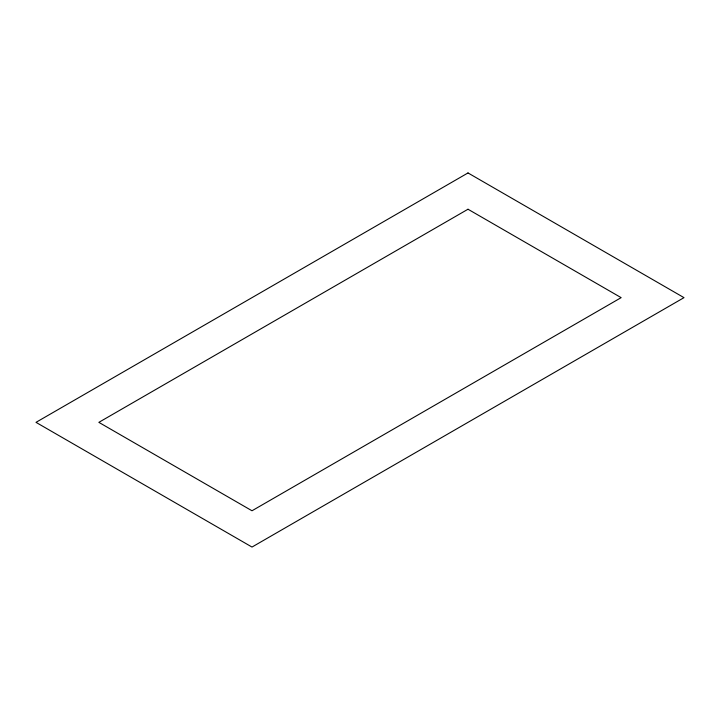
<?xml version="1.0" encoding="UTF-8"?>
<svg xmlns="http://www.w3.org/2000/svg" width="720" height="720" viewBox="0 0 720 720"><rect width="100%" height="100%" fill="white"/><g stroke="black" fill="none" stroke-linecap="round" stroke-linejoin="round"><path stroke-width="1.08" d="M468 172.944L36 422.352L252 547.056L684 297.648L468 172.944M468 209.232L98.856 422.352L252 510.768L621.144 297.648L468 209.232"/></g></svg>
